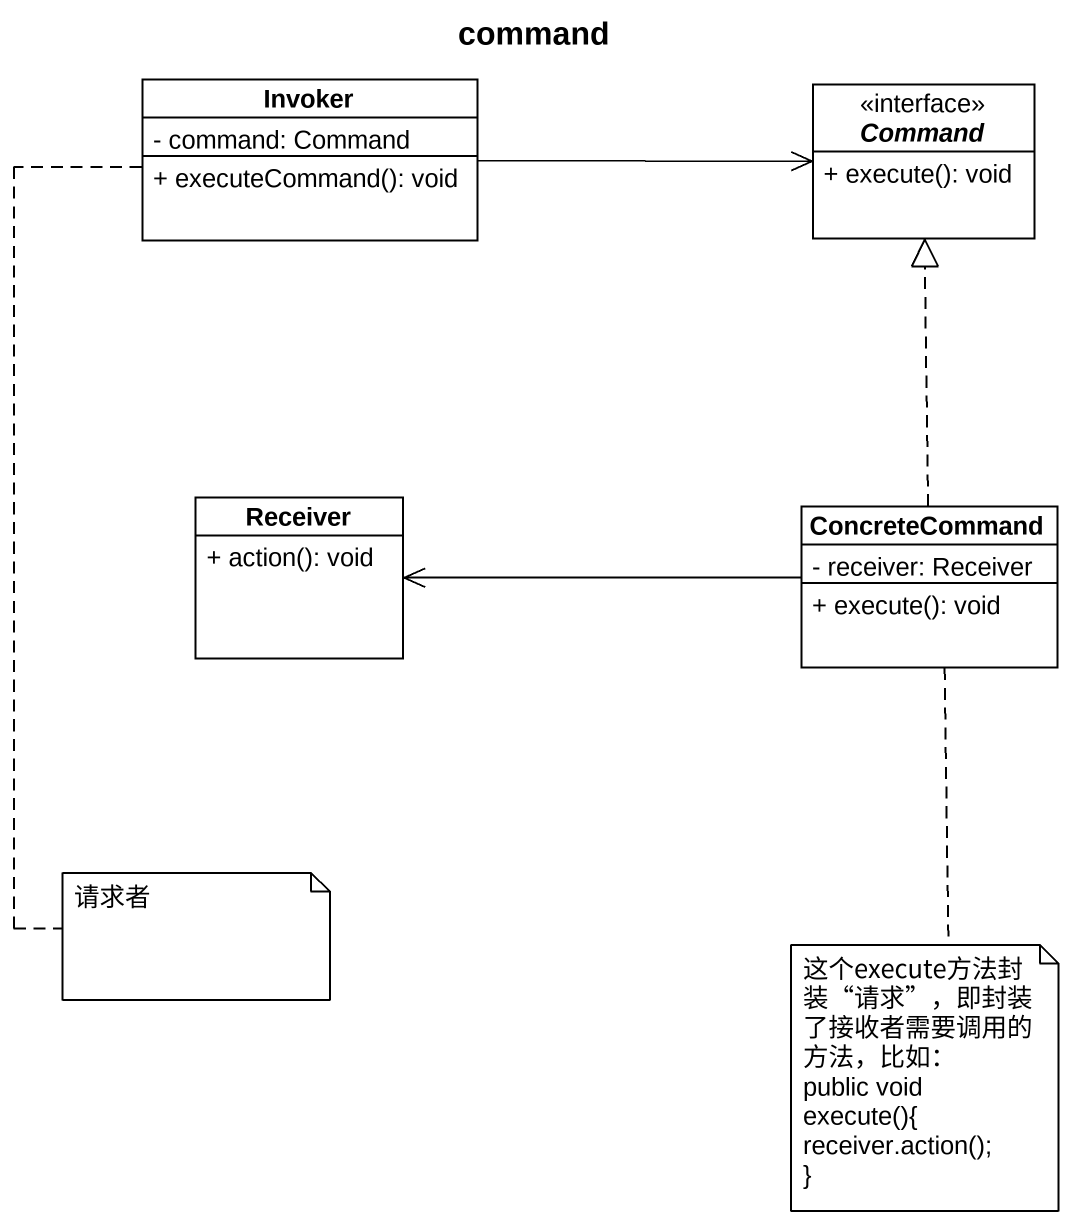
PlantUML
@startuml
title command
hide circle
hide empty members
skinparam classAttributeIconSize 0
class Invoker {
  - command: Command
  + executeCommand(): void
}
interface Command {
  + execute(): void
}
class Receiver {
  + action(): void
}
class ConcreteCommand {
  - receiver: Receiver
  + execute(): void
}
Invoker -right-> Command
ConcreteCommand .up.|> Command
ConcreteCommand -left-> Receiver
note bottom of Invoker : 请求者
note bottom of ConcreteCommand
  这个execute方法封装“请求”，即封装了接收者需要调用的方法，比如：
  public void execute(){
  receiver.action();
  ~}
end note
@enduml
